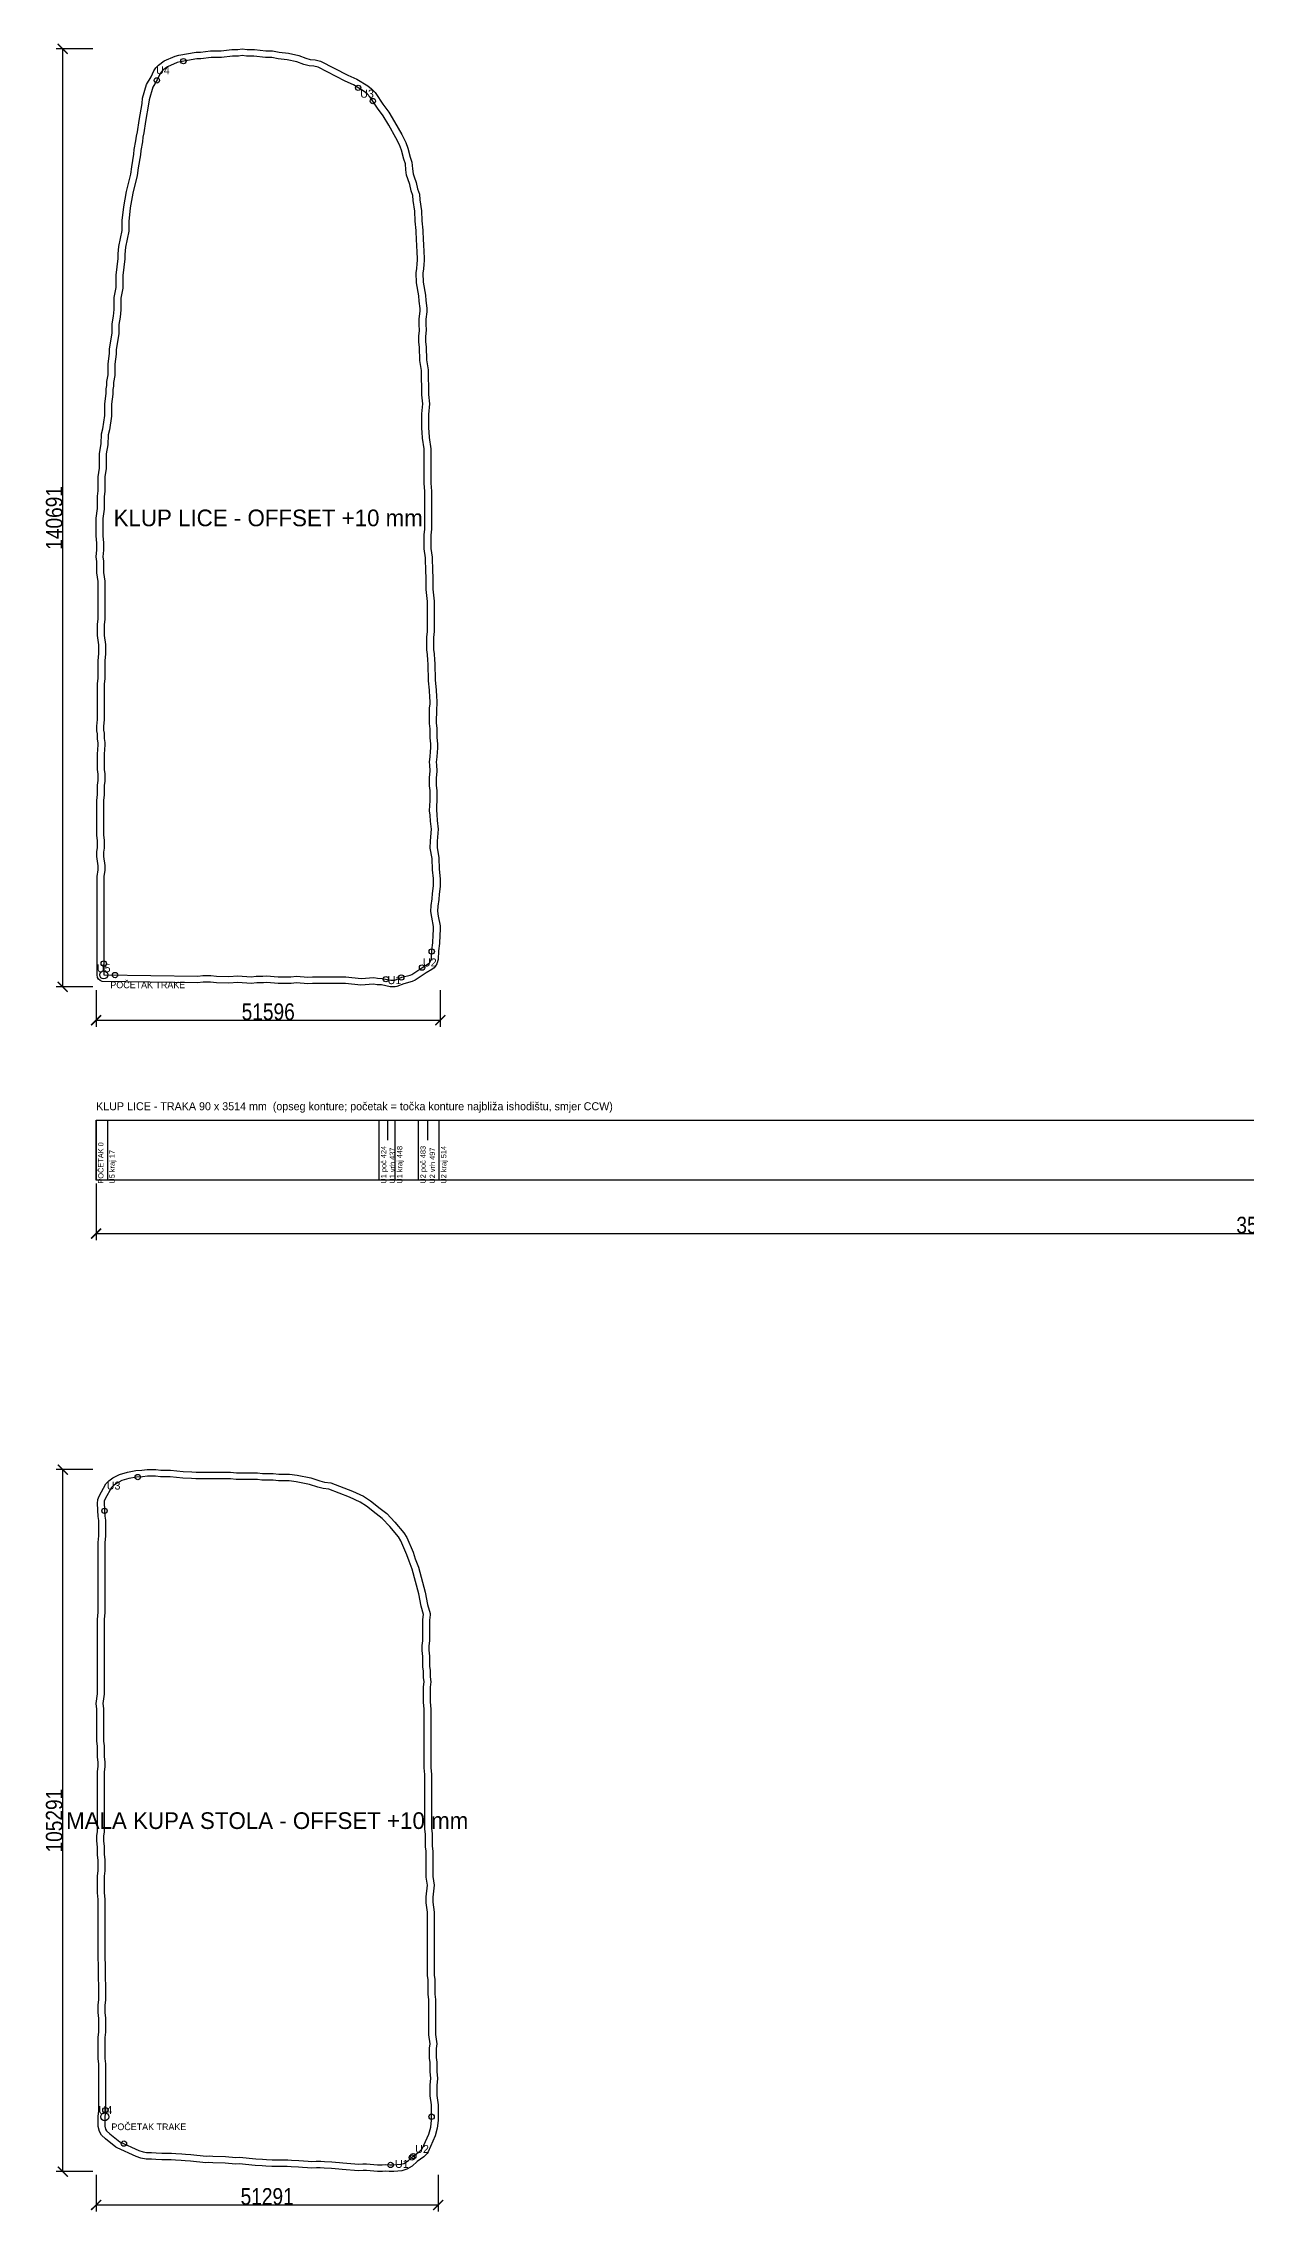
# Model space of a CAD drawing. Header units: millimetres. Extents: x -89 to 3515, y -4425 to 1405.
# Drawn here: x -89 to 1713, y -1847 to 1405 of the extents above; entities that cross this region are included whole.
import ezdxf
from ezdxf.enums import TextEntityAlignment as Align

# ---------------------------------------------------------------- set-up
doc = ezdxf.new("R2010")
doc.units = ezdxf.units.MM
for name, color, linetype in [('KLUP LICE KONTURA', 8, 'Continuous'), ('KLUP LICE OFFSET', 1, 'Continuous'), ('KLUP LICE TRAKA', 1, 'Continuous'), ('KOTE', 8, 'Continuous'), ('MALA KUPA STOLA KONTURA', 8, 'Continuous'), ('MALA KUPA STOLA OFFSET', 3, 'Continuous'), ('MALA KUPA STOLA TRAKA', 3, 'Continuous')]:
    doc.layers.add(name, color=color, linetype=linetype)
doc.styles.add('OpenSansCondensed-Light', font='OpenSansCondensed-Light.ttf')
doc.dimstyles.new('EZDXF', dxfattribs={"dimtxt": 0.25, "dimasz": 0.175, "dimexe": 0.375, "dimexo": 0.125, "dimgap": 0.1, "dimtad": 1, "dimlfac": 100, "dimzin": 12, "dimdsep": 46, "dimtxsty": 'OpenSansCondensed-Light', "dimblk": 'ARCHTICK', "dimcen": 2.5, "dimazin": 3, "dimtfac": 0.5, "dimtmove": 2, "dimatfit": 3})

# ---------------------------------------------------------------- blocks, each defined once
blk = doc.blocks.new('_ARCHTICK')
at = {"color": 0, "linetype": 'BYBLOCK', "const_width": 0.15}
blk.add_lwpolyline([(-0.5, -0.5), (0.5, 0.5)], dxfattribs=at)

msp = doc.modelspace()

# ---------------------------------------------------------------- linework, layer by layer
at = {"layer": 'KLUP LICE KONTURA'}
msp.add_lwpolyline([(1.391, 8.076), (142.37, 6.089), (149.977, 7.037), (161.962, 7.068), (170.572, 6.129), (189.11, 5.787), (202.319, 6.783), (222.472, 5.076), (230.093, 5.989), (240.045, 6.105), (245.633, 6.781), (262.821, 5.083), (281.803, 5.097), (290.4, 6.058), (307.622, 4.499), (314.159, 5.062), (364.49, 5.044), (387.283, 2.629), (406.398, 4.012), (412.043, 3.154), (418.928, 2.877), (431.691, 0), (437.867, 0.248), (448.13, 4.426), (460.86, 7.492), (463.414, 8.569), (479.727, 19.88), (487.844, 24.411), (489.949, 26.28), (491.893, 29.452), (492.894, 33.037), (493.075, 44.961), (494.915, 56.198), (495.031, 68.149), (495.977, 75.757), (495.833, 80.683), (493.127, 94.561), (492.003, 103.095), (492.082, 112.055), (493.822, 122.333), (494.104, 130.216), (495.927, 141.461), (495.977, 152.424), (494.054, 165.628), (493.845, 182.54), (491.02, 198.369), (491.044, 209.337), (492.968, 226.523), (491.128, 238.754), (490.927, 247.671), (490.021, 254.295), (490.039, 262.265), (490.951, 268.887), (490.92, 284.837), (490.018, 291.463), (490.013, 303.446), (490.992, 314.038), (490.053, 322.648), (490.001, 327.621), (490.917, 335.241), (491.097, 343.166), (491.946, 348.814), (491.987, 354.791), (491.019, 363.389), (490.944, 377.357), (490.006, 384.968), (490.023, 407.951), (490.932, 414.574), (490.934, 418.523), (490.076, 424.167), (489.902, 435.094), (488.068, 449.334), (487.949, 474.283), (487.103, 479.932), (486.919, 488.855), (486.017, 495.482), (486.014, 514.463), (486.985, 523.061), (486.964, 568.042), (485.022, 586.236), (484.982, 605.219), (484.042, 612.829), (483.922, 633.778), (482.006, 646.984), (482.023, 667.966), (482.989, 676.566), (482.994, 733.56), (482.003, 745.149), (481.959, 797.128), (479.219, 812.992), (478.918, 821.867), (478.06, 827.511), (478.052, 849.459), (479.967, 864.647), (478.041, 877.844), (477.921, 914.792), (475.14, 929.639), (474.973, 949.569), (474.023, 957.175), (474.031, 966.148), (474.988, 974.75), (474.067, 983.363), (474.042, 992.313), (475.843, 1003.567), (475.935, 1007.48), (474.131, 1018.731), (473.839, 1026.61), (470.086, 1046.054), (470.024, 1061.003), (470.935, 1067.626), (471.057, 1074.575), (471.916, 1080.219), (471.956, 1084.17), (471.045, 1090.792), (470.924, 1103.742), (470.066, 1109.386), (469.946, 1124.335), (468.058, 1138.552), (467.935, 1153.501), (465.165, 1169.352), (464.734, 1177.174), (462.346, 1184.184), (460.413, 1193.383), (457.049, 1201.989), (455.547, 1207.367), (454.124, 1215.777), (453.643, 1224.577), (451.249, 1231.585), (447.822, 1245.164), (444.803, 1252.913), (439.411, 1263.68), (429.024, 1282.375), (420.207, 1296.723), (411.611, 1308.161), (401.06, 1324.79), (396.225, 1329.711), (391.664, 1333.186), (375.68, 1342.878), (363.116, 1348.758), (322.659, 1369.376), (316.251, 1370.804), (309.489, 1371.377), (301.315, 1373.37), (291.064, 1377.593), (276.386, 1380.782), (263.005, 1382.274), (253.68, 1383.902), (243.769, 1384.116), (226.552, 1386.005), (215.604, 1386.127), (209.017, 1386.955), (203.385, 1386.127), (194.437, 1386.005), (178.191, 1384.186), (162.27, 1383.997), (147.03, 1382.164), (141.103, 1381.989), (115.902, 1377.649), (111.415, 1376.411), (96.973, 1370.238), (90.135, 1365.021), (87.351, 1362.283), (85.311, 1359.13), (81.533, 1350.695), (74.973, 1339.413), (69.34, 1320.747), (68.768, 1313.985), (64.163, 1287.894), (61.753, 1270.893), (60.291, 1264.499), (59.715, 1257.738), (57.167, 1244.794), (56.763, 1237.962), (53.275, 1218.407), (51.785, 1207.025), (45.316, 1180.706), (41.272, 1158.383), (39.042, 1138.307), (38.828, 1123.397), (34.123, 1099.347), (33.067, 1088.785), (32.877, 1081.864), (30.078, 1057.025), (29.909, 1038.096), (27.11, 1023.256), (26.921, 1005.335), (25.864, 994.774), (24.055, 983.524), (23.847, 969.611), (20.212, 946.117), (19.917, 939.24), (18.077, 924.003), (17.906, 907.075), (16.166, 896.796), (15.884, 890.913), (15.107, 886.235), (14.92, 879.313), (13.084, 864.074), (12.912, 846.147), (9.846, 825.418), (8.209, 818.096), (7.816, 803.26), (5.126, 789.375), (4.927, 767.459), (3.037, 755.242), (2.968, 733.272), (2.018, 725.666), (1.938, 706.7), (0, 692.503), (0.017, 666.516), (0.994, 655.922), (0.954, 644.939), (0.021, 635.347), (0.925, 628.723), (1.121, 611.805), (2.989, 598.579), (2.989, 541.587), (2.024, 532.987), (2.005, 517.005), (3.921, 503.799), (3.994, 489.83), (3.008, 479.239), (2.967, 452.258), (2.017, 444.652), (1.975, 390.672), (0.997, 381.078), (1.078, 375.114), (1.855, 370.436), (2.059, 362.521), (2.918, 356.876), (2.994, 352.909), (1.995, 339.323), (2.02, 316.335), (2.925, 309.711), (2.977, 298.747), (2.09, 292.115), (1.966, 278.167), (1, 269.567), (1, 217.575), (1.914, 209.954), (1.9, 198.027), (1.047, 192.381), (1.001, 185.405), (2.889, 172.188), (2.987, 165.235), (1.722, 155.76)], close=True, dxfattribs=at)
at = {"layer": 'KLUP LICE OFFSET'}
msp.add_lwpolyline([(-0.684, -1.707), (-3.697, -0.533), (-6.178, 1.54), (-7.868, 4.297), (-8.609, 8.098), (-8.278, 155.782), (-7.023, 165.83), (-7.101, 171.408), (-8.998, 185.47), (-8.923, 193.162), (-8.1, 198.784), (-8.087, 209.363), (-9, 217.575), (-9, 269.567), (-8.029, 278.771), (-7.885, 292.824), (-7.026, 299.389), (-7.071, 309.007), (-7.98, 316.324), (-8.005, 339.312), (-7.013, 353.18), (-7.068, 356.025), (-7.902, 361.638), (-8.124, 369.483), (-8.882, 374.224), (-9.002, 380.941), (-8.024, 391.184), (-7.983, 444.659), (-7.032, 452.887), (-6.992, 479.254), (-6.009, 490.269), (-6.075, 503.052), (-7.995, 517.016), (-7.96, 533.552), (-7.011, 542.146), (-7.011, 597.876), (-8.851, 611.046), (-9.067, 627.986), (-9.977, 635.154), (-9.044, 645.443), (-9.007, 655.479), (-9.983, 666.51), (-9.977, 693.178), (-8.059, 707.4), (-7.962, 726.308), (-7.03, 733.91), (-6.962, 755.274), (-5.066, 768.273), (-4.849, 790.073), (-2.159, 804.351), (-1.67, 819.644), (0.007, 827.243), (2.919, 846.93), (3.105, 864.721), (4.936, 880.048), (5.153, 887.192), (5.923, 891.976), (6.224, 897.872), (7.915, 907.965), (8.099, 924.654), (9.942, 940.055), (10.261, 947.098), (13.858, 970.454), (14.093, 984.395), (15.944, 996.066), (16.926, 1005.887), (17.134, 1023.947), (19.917, 1039.075), (20.097, 1057.63), (22.892, 1082.563), (23.117, 1089.779), (24.172, 1100.342), (28.842, 1124.437), (29.103, 1139.412), (31.432, 1160.165), (35.605, 1183.093), (41.941, 1208.874), (43.431, 1220.163), (46.815, 1239.139), (47.247, 1246.058), (49.797, 1259.132), (50.41, 1266.042), (51.911, 1272.712), (54.315, 1289.632), (58.842, 1315.278), (59.589, 1322.964), (65.801, 1343.398), (72.623, 1355.265), (76.523, 1363.903), (79.374, 1368.315), (83.584, 1372.576), (91.936, 1378.877), (108.755, 1386.051), (114.205, 1387.504), (140.104, 1391.939), (146.284, 1392.146), (161.612, 1393.975), (177.573, 1394.18), (193.324, 1395.943), (202.586, 1396.117), (208.912, 1396.955), (216.285, 1396.12), (227.643, 1395.945), (244.424, 1394.104), (254.651, 1393.855), (264.42, 1392.178), (278.509, 1390.554), (293.759, 1387.223), (304.422, 1382.905), (311.105, 1381.276), (318.425, 1380.565), (326.63, 1378.554), (367.507, 1357.743), (380.865, 1351.429), (397.295, 1341.45), (402.839, 1337.212), (408.193, 1331.798), (409.504, 1330.148), (419.843, 1313.853), (428.727, 1301.958), (437.544, 1287.611), (448.153, 1268.536), (454.121, 1256.544), (457.347, 1248.209), (460.844, 1234.429), (463.305, 1227.153), (464.079, 1216.887), (465.32, 1209.551), (466.545, 1205.162), (469.913, 1196.504), (472.007, 1186.834), (474.551, 1179.079), (475.118, 1170.492), (477.915, 1154.132), (478.053, 1139.254), (479.921, 1125.035), (480.06, 1110.182), (480.892, 1104.542), (481.038, 1091.524), (481.936, 1084.803), (481.883, 1079.414), (481.044, 1073.731), (480.905, 1066.855), (480.027, 1060.34), (480.082, 1047.031), (483.774, 1027.746), (484.101, 1019.712), (485.928, 1007.853), (485.801, 1002.657), (484.044, 991.532), (484.065, 983.911), (484.983, 975.091), (484.031, 965.589), (484.024, 957.793), (484.951, 950.232), (485.132, 930.609), (487.901, 915.431), (488.039, 878.586), (489.966, 864.744), (488.052, 848.833), (488.06, 828.269), (488.876, 822.79), (489.19, 814.018), (491.959, 797.136), (492.003, 745.58), (492.994, 733.559), (492.989, 676.565), (492.023, 667.402), (492.006, 647.701), (493.894, 634.527), (494.039, 613.472), (494.982, 605.24), (495.021, 586.779), (496.95, 568.576), (496.985, 523.065), (496.014, 513.901), (496.017, 496.16), (496.888, 489.634), (497.087, 480.779), (497.92, 475.05), (498.065, 449.999), (499.876, 435.813), (500.064, 425.002), (500.906, 419.274), (500.909, 413.89), (500.023, 407.264), (500.007, 385.578), (500.924, 377.997), (501.016, 363.977), (501.987, 354.722), (501.916, 348.034), (501.08, 342.305), (500.914, 335.014), (500.007, 327.075), (500.048, 323.244), (500.989, 313.785), (500.013, 302.986), (500.018, 292.143), (500.92, 284.857), (500.951, 268.907), (500.037, 261.569), (500.023, 254.965), (500.896, 248.462), (501.111, 239.614), (502.966, 226.712), (501.043, 208.768), (501.022, 199.243), (503.771, 183.756), (504.046, 166.413), (505.976, 152.379), (505.893, 140.635), (504.075, 129.234), (503.77, 121.318), (502.074, 111.171), (502.009, 103.707), (503.001, 96.172), (505.772, 81.79), (505.973, 76.049), (505.025, 67.481), (504.878, 55.339), (503.063, 44.072), (502.678, 30.971), (500.76, 24.83), (498.153, 20.562), (496.59, 18.804), (493.337, 16.055), (485.026, 11.385), (468.531, -0.023), (463.984, -2.008), (451.204, -5.12), (440.987, -9.253), (438.268, -9.744), (430.784, -9.959), (417.617, -7.078), (411.089, -6.801), (406.003, -6.043), (386.82, -7.36), (363.96, -4.956), (314.586, -4.938), (307.306, -5.496), (290.506, -3.992), (282.363, -4.887), (262.828, -4.917), (245.743, -3.279), (240.704, -3.874), (230.748, -4.004), (222.306, -4.923), (202.273, -3.249), (188.926, -4.212), (170.388, -3.869), (161.431, -2.934), (150.611, -2.961), (142.229, -3.911)], close=True, dxfattribs=at)
at = {"layer": 'KLUP LICE TRAKA'}
for p, q in [((-9.983, -209.959), (-9.983, -299.959)), ((7.017, -209.959), (7.017, -299.959)), ((414.017, -209.959), (414.017, -299.959)), ((427.017, -209.959), (427.017, -239.959)), ((438.017, -209.959), (438.017, -299.959)), ((473.017, -209.959), (473.017, -299.959)), ((487.017, -209.959), (487.017, -239.959)), ((504.017, -209.959), (504.017, -299.959))]:
    msp.add_line(p, q, dxfattribs=at)
msp.add_lwpolyline([(-9.983, -209.959), (3504.16, -209.959), (3504.16, -299.959), (-9.983, -299.959)], close=True, dxfattribs=at)
for centre, radius in [((120.898, 1378.51), 4), ((80.996, 1349.771), 4), ((382.876, 1338.515), 4), ((404.859, 1318.803), 4), ((493.047, 43.092), 4), ((1.391, 8.076), 6), ((1.429, 25.077), 4), ((18.39, 7.836), 4), ((424.457, 1.631), 4), ((447.504, 4.171), 4), ((478.584, 19.087), 4)]:
    msp.add_circle(centre, radius, dxfattribs=at)
at = {"layer": 'MALA KUPA STOLA KONTURA'}
msp.add_lwpolyline([(2.987, -1704.656), (3.095, -1718.567), (4.202, -1723.108), (5.617, -1725.522), (10.505, -1730.439), (25.707, -1742.021), (54.21, -1755.288), (60.337, -1757.395), (65.788, -1758.384), (73.264, -1757.987), (79.895, -1758.874), (88.517, -1759.211), (103.012, -1759.005), (109.634, -1759.917), (118.583, -1760.038), (124.227, -1760.896), (132.148, -1761.087), (155.061, -1763.535), (159.532, -1763.257), (165.136, -1763.941), (184.106, -1764.011), (199.366, -1765.533), (204.819, -1765.186), (229.688, -1767.845), (239.607, -1768.039), (245.252, -1768.897), (253.892, -1769.408), (259.403, -1768.989), (277.368, -1769.028), (283.012, -1769.886), (293.929, -1770.038), (300.794, -1770.879), (307.703, -1771.043), (313.34, -1771.883), (319.942, -1771.056), (326.871, -1771.051), (332.515, -1771.909), (343.464, -1772.032), (349.108, -1772.89), (355.033, -1773.071), (359.711, -1773.848), (383.999, -1775.795), (389.611, -1775.021), (395.579, -1774.992), (411.779, -1776.574), (418.889, -1776.696), (424.498, -1776.053), (430.134, -1776.892), (435.097, -1776.955), (446.616, -1775.796), (451.084, -1774.511), (458.332, -1770.283), (464.823, -1764.227), (474.795, -1756.917), (478.882, -1752.722), (488.669, -1730.777), (491.537, -1719.965), (492.928, -1709.542), (492.877, -1686.569), (490.954, -1673.366), (490.957, -1657.384), (491.933, -1646.79), (490.98, -1637.185), (490.861, -1623.235), (489.958, -1616.609), (489.988, -1601.642), (490.87, -1595.032), (488.963, -1581.851), (488.923, -1528.87), (487.985, -1521.258), (487.864, -1499.309), (486.96, -1492.684), (486.919, -1397.705), (484.957, -1383.518), (484.993, -1374.552), (486.849, -1357.376), (484.979, -1345.167), (484.908, -1306.198), (484.002, -1299.574), (483.88, -1280.625), (482.945, -1273.013), (482.926, -1191.023), (481.94, -1181.432), (481.928, -1093.44), (480.936, -1082.852), (480.972, -1059.869), (481.893, -1052.271), (481.006, -1045.653), (480.813, -1035.733), (479.973, -1030.081), (479.906, -1014.109), (478.94, -1005.51), (478.994, -997.537), (479.905, -990.915), (479.968, -958.942), (480.845, -951.364), (477.289, -938.853), (473.664, -920.355), (463.907, -883.398), (459.106, -871.388), (455.982, -861.682), (446.688, -840.532), (443.439, -834.879), (430.233, -819.349), (418.891, -807.147), (409.709, -800.421), (395.518, -788.812), (386.003, -782.813), (370.068, -775.417), (339.037, -763.424), (330.44, -762.452), (322.292, -760.396), (310.059, -756.129), (289.711, -752.144), (279.179, -751.016), (263.209, -750.943), (255.603, -749.993), (238.635, -749.917), (232.013, -749.005), (200.042, -748.939), (191.442, -747.974), (139.455, -747.947), (132.827, -747.049), (119.9, -746.874), (100.933, -744.731), (86.527, -744.949), (78.921, -743.999), (66.938, -743.977), (59.325, -744.911), (50.472, -745.266), (39.315, -747.3), (28.635, -750.484), (20.403, -754.753), (15.839, -758.216), (13.096, -760.992), (3.445, -777.993), (2.249, -781.497), (1.957, -784.377), (3.018, -803.918), (3.876, -809.562), (3.928, -833.534), (2.942, -843.126), (2.931, -948.117), (1.939, -958.705), (1.927, -1070.697), (0, -1084.874), (0.913, -1092.465), (0.955, -1141.446), (1.853, -1148.073), (1.97, -1164.025), (2.93, -1172.627), (2.866, -1179.596), (1.942, -1187.213), (1.919, -1277.2), (1.042, -1283.837), (0.936, -1290.791), (1.869, -1299.404), (1.991, -1311.353), (2.925, -1318.966), (2.904, -1335.949), (1.954, -1343.555), (1.941, -1368.544), (2.926, -1378.135), (2.947, -1468.123), (3.817, -1474.763), (3.927, -1529.709), (3.004, -1537.326), (2.986, -1548.275), (3.932, -1556.883), (3.905, -1577.87), (2.955, -1585.476), (2.996, -1617.44), (3.926, -1625.055), (3.932, -1696.048)], close=True, dxfattribs=at)
at = {"layer": 'MALA KUPA STOLA OFFSET'}
msp.add_lwpolyline([(57.085, -1766.852), (49.99, -1764.354), (21.487, -1751.087), (19.646, -1749.975), (3.913, -1737.959), (-1.905, -1732.112), (-5.068, -1726.86), (-6.883, -1719.222), (-7, -1704.148), (-6.068, -1695.501), (-6.074, -1625.664), (-7.004, -1617.453), (-7.045, -1585.488), (-6.094, -1577.241), (-6.069, -1557.425), (-7.014, -1548.26), (-6.978, -1536.715), (-6.074, -1529.115), (-6.182, -1475.424), (-7.053, -1468.125), (-7.073, -1378.649), (-8.059, -1368.538), (-8.046, -1343.55), (-7.095, -1335.321), (-7.075, -1319.571), (-7.987, -1312.014), (-8.126, -1299.995), (-9.063, -1290.639), (-8.931, -1283.104), (-8.08, -1276.541), (-8.058, -1187.21), (-7.129, -1178.946), (-7.075, -1173.137), (-8.013, -1164.616), (-8.142, -1148.784), (-9.045, -1141.454), (-9.086, -1093.068), (-10, -1084.797), (-8.073, -1070.019), (-8.061, -958.704), (-7.069, -947.649), (-7.058, -843.124), (-6.073, -833.032), (-6.122, -810.329), (-6.967, -804.459), (-8.028, -784.919), (-7.433, -778.996), (-5.543, -773.609), (4.743, -755.495), (9.243, -750.699), (15.303, -746.152), (25.181, -741.1), (36.987, -737.575), (49.372, -735.327), (58.515, -734.935), (66.337, -733.995), (79.551, -734.019), (87.074, -734.939), (101.42, -734.743), (120.531, -736.882), (133.568, -737.077), (140.132, -737.948), (191.447, -737.974), (200.611, -738.941), (232.034, -739.005), (239.343, -739.92), (255.648, -739.993), (263.854, -740.946), (279.735, -741.031), (291.633, -742.331), (311.981, -746.316), (325.167, -750.808), (332.233, -752.591), (342.037, -753.884), (374.278, -766.346), (390.785, -774.03), (401.362, -780.697), (415.834, -792.512), (425.77, -799.889), (437.851, -812.871), (451.438, -828.877), (455.614, -836.023), (465.137, -857.659), (468.519, -867.995), (473.402, -880.26), (483.333, -917.803), (487.022, -936.52), (490.739, -949.908), (490.833, -951.863), (489.966, -959.529), (489.905, -990.934), (488.989, -998.255), (488.944, -1004.983), (489.889, -1013.529), (489.97, -1029.322), (490.778, -1034.9), (490.993, -1044.888), (491.893, -1052.208), (490.971, -1060.48), (490.937, -1082.392), (491.928, -1093.439), (491.94, -1180.919), (492.926, -1191.021), (492.944, -1272.399), (493.859, -1279.982), (493.998, -1298.861), (494.908, -1306.18), (494.978, -1344.397), (496.847, -1357.155), (494.991, -1375.111), (494.959, -1382.85), (496.919, -1397.7), (496.959, -1492.003), (497.84, -1498.604), (497.982, -1520.617), (498.923, -1528.862), (498.962, -1581.128), (500.87, -1594.977), (499.986, -1602.316), (499.96, -1615.941), (500.835, -1622.516), (500.976, -1636.647), (501.929, -1647.072), (500.957, -1657.845), (500.954, -1672.643), (502.877, -1686.547), (502.907, -1710.193), (501.346, -1721.912), (498.335, -1733.341), (487.705, -1757.429), (486.044, -1759.701), (481.144, -1764.643), (471.213, -1771.942), (463.997, -1778.524), (455.577, -1783.445), (448.211, -1785.668), (436.098, -1786.905), (429.332, -1786.859), (424.329, -1786.138), (419.374, -1786.685), (411.607, -1786.573), (395.116, -1784.995), (390.321, -1785.018), (383.2, -1785.763), (358.912, -1783.816), (354.057, -1783.046), (348.203, -1782.849), (342.652, -1782.024), (331.706, -1781.877), (326.119, -1781.052), (320.569, -1781.056), (313.223, -1781.882), (306.845, -1781.026), (299.578, -1780.805), (293.249, -1780.03), (282.189, -1779.852), (276.601, -1779.026), (259.771, -1778.99), (253.302, -1779.391), (244.662, -1778.88), (238.754, -1778.024), (228.625, -1777.788), (204.603, -1775.22), (199.187, -1775.531), (183.591, -1774.009), (165.099, -1773.941), (159.234, -1773.295), (154.559, -1773.523), (131.495, -1771.074), (123.353, -1770.858), (117.76, -1770.028), (108.882, -1769.889), (102.397, -1769.015), (88.659, -1769.21), (79.504, -1768.866), (72.863, -1768.023), (65.157, -1768.364)], close=True, dxfattribs=at)
at = {"layer": 'MALA KUPA STOLA TRAKA'}
for centre, radius in [((52.5, -745.185), 4), ((2.577, -795.794), 4), ((3.932, -1694.707), 4), ((2.987, -1704.656), 6), ((492.917, -1704.638), 4), ((31.665, -1744.794), 4), ((431.447, -1776.908), 4), ((463.255, -1765.691), 4), ((465.513, -1763.722), 4)]:
    msp.add_circle(centre, radius, dxfattribs=at)

# ---------------------------------------------------------------- texts
at = {"layer": 'KLUP LICE OFFSET'}
msp.add_text('KLUP LICE - OFFSET +10 mm', height=25, dxfattribs=at).set_placement((247.997, 693.498), align=Align.MIDDLE_CENTER)
at = {"layer": 'KLUP LICE TRAKA'}
for s, p in [('U4', (90.159, 1365.039)), ('U3', (396.216, 1329.718)), ('U2', (490.209, 26.705)), ('U5', (1.413, 18.076)), ('U1', (437.271, 0.224))]:
    msp.add_text(s, height=12, dxfattribs=at).set_placement(p, align=Align.MIDDLE_CENTER)
for s, height, p in [('POČETAK TRAKE', 10, (11.391, -11.924)), ('KLUP LICE - TRAKA 90 x 3514 mm  (opseg konture; početak = točka konture najbliža ishodištu, smjer CCW)', 12, (-9.983, -194.959))]:
    msp.add_text(s, height=height, dxfattribs=at).set_placement(p)
for s, p in [('POČETAK 0', (-6.983, -304.959)), ('U5 kraj 17', (10.017, -304.959)), ('U1 poč 424', (417.017, -304.959)), ('U1 vrh 437', (430.017, -304.959)), ('U1 kraj 448', (441.017, -304.959)), ('U2 poč 483', (476.017, -304.959)), ('U2 vrh 497', (490.017, -304.959)), ('U2 kraj 514', (507.017, -304.959))]:
    msp.add_text(s, height=8, rotation=90, dxfattribs=at).set_placement(p, align=Align.TOP_LEFT)
at = {"layer": 'MALA KUPA STOLA OFFSET'}
msp.add_text('MALA KUPA STOLA - OFFSET +10 mm', height=25, dxfattribs=at).set_placement((246.454, -1260.45), align=Align.MIDDLE_CENTER)
at = {"layer": 'MALA KUPA STOLA TRAKA'}
for s, p in [('U3', (16.251, -757.903)), ('U4', (3.932, -1694.707)), ('U2', (478.627, -1752.984)), ('U1', (448.319, -1775.306))]:
    msp.add_text(s, height=12, dxfattribs=at).set_placement(p, align=Align.MIDDLE_CENTER)
msp.add_text('POČETAK TRAKE', height=10, dxfattribs=at).set_placement((12.987, -1724.656))

# ---------------------------------------------------------------- dimensions: what is measured, and where the dimension line sits
at = {"layer": 'KOTE'}
for base, p1, p2 in [((-59.983, -9.959), (-9.983, -9.959), (-9.983, 1396.955)), ((-60, -1786.905), (-10, -1786.905), (-10, -733.995))]:
    msp.add_linear_dim(base=base, p1=p1, p2=p2, angle=90, dimstyle='EZDXF', override={"dimtxt": 25, "dimasz": 15, "dimexe": 10, "dimexo": 5, "dimdec": 0}, dxfattribs=at).render()
for base, p1, p2 in [((-9.983, -59.959), (-9.983, -9.959), (505.976, -9.959)), ((-9.983, -379.959), (-9.983, -299.959), (3504.16, -299.959)), ((-10, -1836.905), (-10, -1786.905), (502.907, -1786.905))]:
    msp.add_linear_dim(base=base, p1=p1, p2=p2, dimstyle='EZDXF', override={"dimtxt": 25, "dimasz": 15, "dimexe": 10, "dimexo": 5, "dimdec": 0}, dxfattribs=at).render()

doc.saveas('drawing.dxf')
